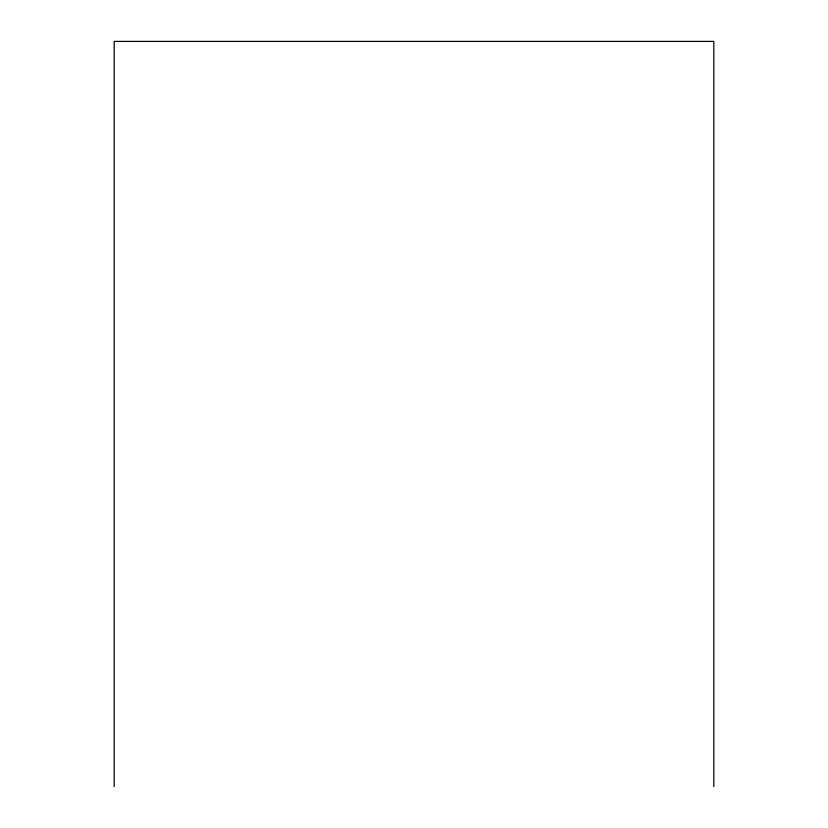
<?xml version="1.0" encoding="UTF-8"?>
<svg xmlns="http://www.w3.org/2000/svg" width="828" height="828" viewBox="0 0 828 828"><rect width="100%" height="100%" fill="white"/><g stroke="black" fill="none" stroke-linecap="round" stroke-linejoin="round"><path stroke-width="1.24" d="M713.808 786.6L713.808 41.4L114.192 41.4L114.192 786.6"/></g></svg>
